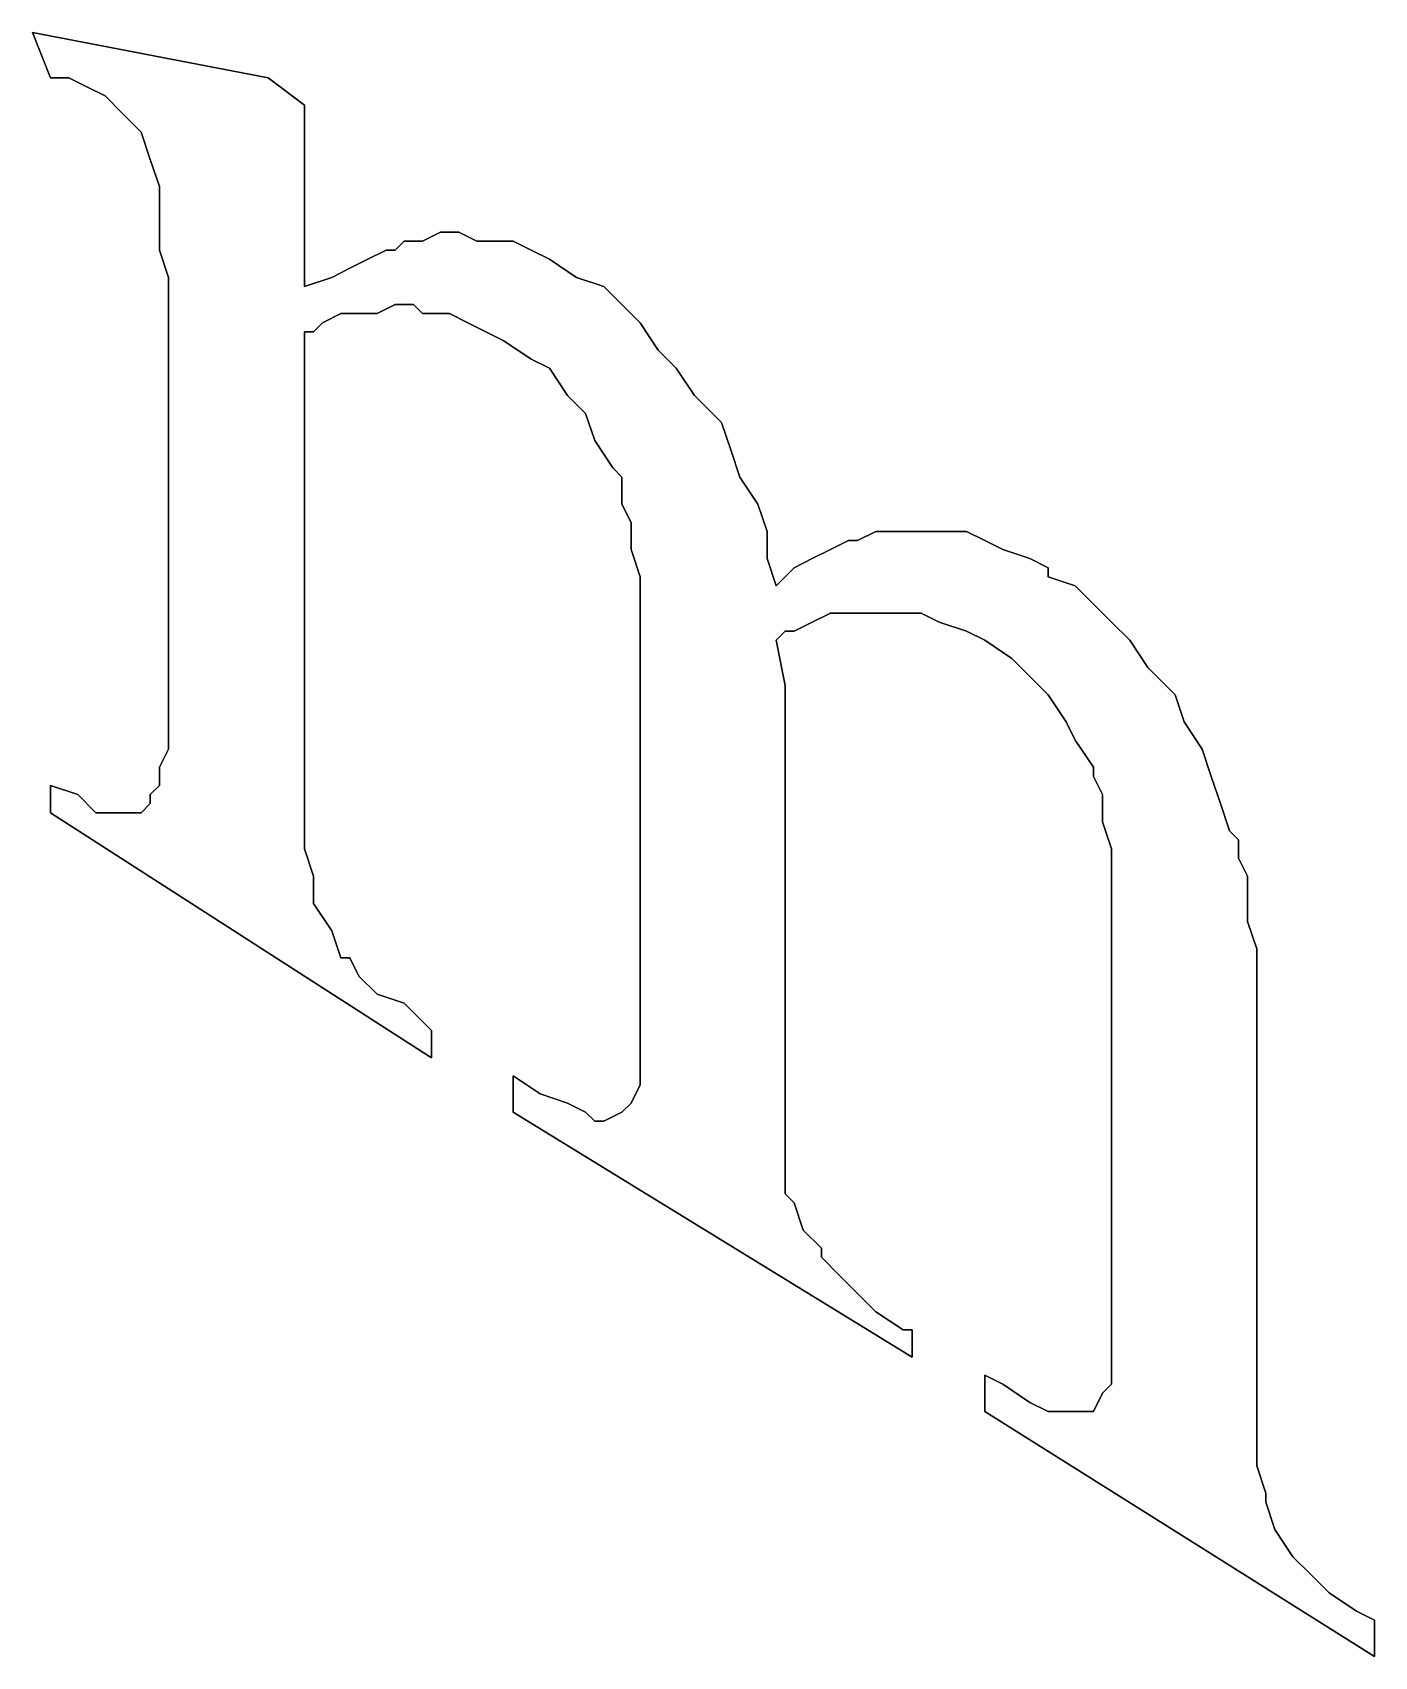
# Model space of a CAD drawing. Header units: inches. Extents: x -1482 to -895, y -39 to 122.
# Drawn here: x -1004.8569 to -1004.7419, y 0.0872 to 0.2262 of the extents above; entities that cross this region are included whole.
import ezdxf

# ---------------------------------------------------------------- set-up
doc = ezdxf.new("R2010")
doc.units = ezdxf.units.IN
doc.header["$MEASUREMENT"] = 0
doc.layers.add('all', color=1, linetype='Continuous')

# ---------------------------------------------------------------- blocks, each defined once
blk = doc.blocks.new('ethgtgh')
at = {"layer": 'all'}
for p, q in [((209.80629, -95.14278), (209.78105, -95.13793)), ((209.78105, -95.13793), (209.80629, -95.14278)), ((209.783, -95.14278), (209.78105, -95.13793)), ((209.78105, -95.13793), (209.783, -95.14278)), ((209.783, -95.14278), (209.78494, -95.14278)), ((209.78494, -95.14278), (209.783, -95.14278)), ((209.783, -95.14278), (209.78494, -95.14278)), ((209.78494, -95.14278), (209.78688, -95.14375)), ((209.78688, -95.14375), (209.78494, -95.14278)), ((209.78494, -95.14278), (209.78688, -95.14375)), ((209.78688, -95.14375), (209.78882, -95.14473)), ((209.78882, -95.14473), (209.78688, -95.14375)), ((209.78688, -95.14375), (209.78882, -95.14473)), ((209.81018, -95.1457), (209.80629, -95.14278)), ((209.80629, -95.14278), (209.81018, -95.1457)), ((209.81018, -95.1457), (209.80629, -95.14278)), ((209.78882, -95.14473), (209.79076, -95.14667)), ((209.79076, -95.14667), (209.78882, -95.14473)), ((209.78882, -95.14473), (209.79076, -95.14667)), ((209.81018, -95.16511), (209.81018, -95.1457)), ((209.81018, -95.1457), (209.81018, -95.16511)), ((209.79076, -95.14667), (209.7927, -95.14861)), ((209.7927, -95.14861), (209.79076, -95.14667)), ((209.79076, -95.14667), (209.7927, -95.14861)), ((209.7927, -95.14861), (209.7927, -95.14861)), ((209.7927, -95.14861), (209.79367, -95.15152)), ((209.79367, -95.15152), (209.7927, -95.14861)), ((209.7927, -95.14861), (209.79367, -95.15152)), ((209.79367, -95.15152), (209.79465, -95.15443)), ((209.79465, -95.15443), (209.79367, -95.15152)), ((209.79367, -95.15152), (209.79465, -95.15443)), ((209.79465, -95.15443), (209.79465, -95.1554)), ((209.79465, -95.1554), (209.79465, -95.15443)), ((209.79465, -95.15443), (209.79465, -95.1554)), ((209.79465, -95.1554), (209.79465, -95.15735)), ((209.79465, -95.15735), (209.79465, -95.1554)), ((209.79465, -95.1554), (209.79465, -95.15735)), ((209.79465, -95.15735), (209.79465, -95.15929)), ((209.79465, -95.15929), (209.79465, -95.15735)), ((209.79465, -95.15735), (209.79465, -95.15929)), ((209.79465, -95.15929), (209.79465, -95.16123)), ((209.79465, -95.16123), (209.79465, -95.15929)), ((209.79465, -95.15929), (209.79465, -95.16123)), ((209.82474, -95.15929), (209.8228, -95.16026)), ((209.8228, -95.16026), (209.82474, -95.15929)), ((209.82474, -95.15929), (209.8228, -95.16026)), ((209.82668, -95.15929), (209.82474, -95.15929)), ((209.82474, -95.15929), (209.82668, -95.15929)), ((209.82668, -95.15929), (209.82474, -95.15929)), ((209.82862, -95.16026), (209.82668, -95.15929)), ((209.82668, -95.15929), (209.82862, -95.16026)), ((209.82862, -95.16026), (209.82668, -95.15929)), ((209.79465, -95.16123), (209.79562, -95.16414)), ((209.79562, -95.16414), (209.79465, -95.16123)), ((209.79465, -95.16123), (209.79562, -95.16414)), ((209.81891, -95.16123), (209.81697, -95.1622)), ((209.81697, -95.1622), (209.81891, -95.16123)), ((209.81891, -95.16123), (209.81697, -95.1622)), ((209.81989, -95.16123), (209.81891, -95.16123)), ((209.81891, -95.16123), (209.81989, -95.16123)), ((209.81989, -95.16123), (209.81891, -95.16123)), ((209.82086, -95.16026), (209.81989, -95.16123)), ((209.81989, -95.16123), (209.82086, -95.16026)), ((209.82086, -95.16026), (209.81989, -95.16123)), ((209.8228, -95.16026), (209.82086, -95.16026)), ((209.82086, -95.16026), (209.8228, -95.16026)), ((209.8228, -95.16026), (209.82086, -95.16026)), ((209.82086, -95.16026), (209.82086, -95.16026)), ((209.82959, -95.16026), (209.82862, -95.16026)), ((209.82862, -95.16026), (209.82959, -95.16026)), ((209.82959, -95.16026), (209.82862, -95.16026)), ((209.83251, -95.16026), (209.82959, -95.16026)), ((209.82959, -95.16026), (209.83251, -95.16026)), ((209.83251, -95.16026), (209.82959, -95.16026)), ((209.83445, -95.16123), (209.83251, -95.16026)), ((209.83251, -95.16026), (209.83445, -95.16123)), ((209.83445, -95.16123), (209.83251, -95.16026)), ((209.83639, -95.1622), (209.83445, -95.16123)), ((209.83445, -95.16123), (209.83639, -95.1622)), ((209.83639, -95.1622), (209.83445, -95.16123)), ((209.81503, -95.16317), (209.81309, -95.16414)), ((209.81309, -95.16414), (209.81503, -95.16317)), ((209.81503, -95.16317), (209.81309, -95.16414)), ((209.81697, -95.1622), (209.81503, -95.16317)), ((209.81503, -95.16317), (209.81697, -95.1622)), ((209.81697, -95.1622), (209.81503, -95.16317)), ((209.8393, -95.16414), (209.83639, -95.1622)), ((209.83639, -95.1622), (209.8393, -95.16414)), ((209.8393, -95.16414), (209.83639, -95.1622)), ((209.79562, -95.16414), (209.79562, -95.16705)), ((209.79562, -95.16705), (209.79562, -95.16414)), ((209.79562, -95.16414), (209.79562, -95.16705)), ((209.81309, -95.16414), (209.81018, -95.16511)), ((209.81018, -95.16511), (209.81309, -95.16414)), ((209.8393, -95.16414), (209.8393, -95.16414)), ((209.84221, -95.16511), (209.8393, -95.16414)), ((209.8393, -95.16414), (209.84221, -95.16511)), ((209.84221, -95.16511), (209.8393, -95.16414)), ((209.81018, -95.16511), (209.81018, -95.16511)), ((209.84415, -95.16705), (209.84221, -95.16511)), ((209.84221, -95.16511), (209.84415, -95.16705)), ((209.84415, -95.16705), (209.84221, -95.16511)), ((209.79562, -95.16705), (209.79562, -95.17094)), ((209.79562, -95.17094), (209.79562, -95.16705)), ((209.79562, -95.16705), (209.79562, -95.17094)), ((209.81212, -95.16899), (209.81406, -95.16802)), ((209.81406, -95.16802), (209.81212, -95.16899)), ((209.81212, -95.16899), (209.81406, -95.16802)), ((209.81406, -95.16802), (209.816, -95.16802)), ((209.816, -95.16802), (209.81406, -95.16802)), ((209.81406, -95.16802), (209.816, -95.16802)), ((209.816, -95.16802), (209.81794, -95.16802)), ((209.81794, -95.16802), (209.816, -95.16802)), ((209.816, -95.16802), (209.81794, -95.16802)), ((209.81794, -95.16802), (209.81989, -95.16705)), ((209.81989, -95.16705), (209.81794, -95.16802)), ((209.81794, -95.16802), (209.81989, -95.16705)), ((209.81989, -95.16705), (209.82183, -95.16705)), ((209.82183, -95.16705), (209.81989, -95.16705)), ((209.81989, -95.16705), (209.82183, -95.16705)), ((209.82183, -95.16705), (209.8228, -95.16802)), ((209.8228, -95.16802), (209.82183, -95.16705)), ((209.82183, -95.16705), (209.8228, -95.16802)), ((209.8228, -95.16802), (209.82571, -95.16802)), ((209.82571, -95.16802), (209.8228, -95.16802)), ((209.8228, -95.16802), (209.82571, -95.16802)), ((209.82571, -95.16802), (209.82765, -95.16899)), ((209.82765, -95.16899), (209.82571, -95.16802)), ((209.82571, -95.16802), (209.82765, -95.16899)), ((209.8461, -95.16899), (209.84415, -95.16705)), ((209.84415, -95.16705), (209.8461, -95.16899)), ((209.8461, -95.16899), (209.84415, -95.16705)), ((209.81018, -95.2185), (209.81018, -95.16996)), ((209.81018, -95.16996), (209.81018, -95.2185)), ((209.81018, -95.16996), (209.81115, -95.16996)), ((209.81115, -95.16996), (209.81018, -95.16996)), ((209.81018, -95.16996), (209.81115, -95.16996)), ((209.81115, -95.16996), (209.81212, -95.16899)), ((209.81212, -95.16899), (209.81115, -95.16996)), ((209.81115, -95.16996), (209.81212, -95.16899)), ((209.82765, -95.16899), (209.82959, -95.16996)), ((209.82959, -95.16996), (209.82765, -95.16899)), ((209.82765, -95.16899), (209.82959, -95.16996)), ((209.82959, -95.16996), (209.83153, -95.17094)), ((209.83153, -95.17094), (209.82959, -95.16996)), ((209.82959, -95.16996), (209.83153, -95.17094)), ((209.84804, -95.17191), (209.8461, -95.16899)), ((209.8461, -95.16899), (209.84804, -95.17191)), ((209.84804, -95.17191), (209.8461, -95.16899)), ((209.79562, -95.17094), (209.79562, -95.17482)), ((209.79562, -95.17482), (209.79562, -95.17094)), ((209.79562, -95.17094), (209.79562, -95.17482)), ((209.83153, -95.17094), (209.83445, -95.17288)), ((209.83445, -95.17288), (209.83153, -95.17094)), ((209.83153, -95.17094), (209.83445, -95.17288)), ((209.84998, -95.17385), (209.84804, -95.17191)), ((209.84804, -95.17191), (209.84998, -95.17385)), ((209.84998, -95.17385), (209.84804, -95.17191)), ((209.83445, -95.17288), (209.83639, -95.17385)), ((209.83639, -95.17385), (209.83445, -95.17288)), ((209.83445, -95.17288), (209.83639, -95.17385)), ((209.79562, -95.17482), (209.79562, -95.2088)), ((209.79562, -95.2088), (209.79562, -95.17482)), ((209.83639, -95.17385), (209.83833, -95.17676)), ((209.83833, -95.17676), (209.83639, -95.17385)), ((209.83639, -95.17385), (209.83833, -95.17676)), ((209.85192, -95.17676), (209.84998, -95.17385)), ((209.84998, -95.17385), (209.85192, -95.17676)), ((209.85192, -95.17676), (209.84998, -95.17385)), ((209.83833, -95.17676), (209.84027, -95.1787)), ((209.84027, -95.1787), (209.83833, -95.17676)), ((209.83833, -95.17676), (209.84027, -95.1787)), ((209.85289, -95.17773), (209.85192, -95.17676)), ((209.85192, -95.17676), (209.85289, -95.17773)), ((209.85289, -95.17773), (209.85192, -95.17676)), ((209.84027, -95.1787), (209.84124, -95.18161)), ((209.84124, -95.18161), (209.84027, -95.1787)), ((209.84027, -95.1787), (209.84124, -95.18161)), ((209.85483, -95.17967), (209.85289, -95.17773)), ((209.85289, -95.17773), (209.85483, -95.17967)), ((209.85483, -95.17967), (209.85289, -95.17773)), ((209.8558, -95.18258), (209.85483, -95.17967)), ((209.85483, -95.17967), (209.8558, -95.18258)), ((209.8558, -95.18258), (209.85483, -95.17967)), ((209.84124, -95.18161), (209.84318, -95.18453)), ((209.84318, -95.18453), (209.84124, -95.18161)), ((209.84124, -95.18161), (209.84318, -95.18453)), ((209.85677, -95.1855), (209.8558, -95.18258)), ((209.8558, -95.18258), (209.85677, -95.1855)), ((209.85677, -95.1855), (209.8558, -95.18258)), ((209.84318, -95.18453), (209.84415, -95.1855)), ((209.84415, -95.1855), (209.84318, -95.18453)), ((209.84318, -95.18453), (209.84415, -95.1855)), ((209.84415, -95.1855), (209.84415, -95.18841)), ((209.84415, -95.18841), (209.84415, -95.1855)), ((209.84415, -95.1855), (209.84415, -95.18841)), ((209.85872, -95.18841), (209.85677, -95.1855)), ((209.85677, -95.1855), (209.85872, -95.18841)), ((209.85872, -95.18841), (209.85677, -95.1855)), ((209.84415, -95.18841), (209.84513, -95.19035)), ((209.84513, -95.19035), (209.84415, -95.18841)), ((209.84415, -95.18841), (209.84513, -95.19035)), ((209.85969, -95.19132), (209.85872, -95.18841)), ((209.85872, -95.18841), (209.85969, -95.19132)), ((209.85969, -95.19132), (209.85872, -95.18841)), ((209.84513, -95.19035), (209.84513, -95.19326)), ((209.84513, -95.19326), (209.84513, -95.19035)), ((209.84513, -95.19035), (209.84513, -95.19326)), ((209.85969, -95.19423), (209.85969, -95.19132)), ((209.85969, -95.19132), (209.85969, -95.19423)), ((209.85969, -95.19423), (209.85969, -95.19132)), ((209.86842, -95.19229), (209.86648, -95.19326)), ((209.86648, -95.19326), (209.86842, -95.19229)), ((209.86842, -95.19229), (209.86648, -95.19326)), ((209.86939, -95.19229), (209.86842, -95.19229)), ((209.86842, -95.19229), (209.86939, -95.19229)), ((209.86939, -95.19229), (209.86842, -95.19229)), ((209.87134, -95.19132), (209.86939, -95.19229)), ((209.86939, -95.19229), (209.87134, -95.19132)), ((209.87134, -95.19132), (209.86939, -95.19229)), ((209.87328, -95.19132), (209.87134, -95.19132)), ((209.87134, -95.19132), (209.87328, -95.19132)), ((209.87328, -95.19132), (209.87134, -95.19132)), ((209.87425, -95.19132), (209.87328, -95.19132)), ((209.87328, -95.19132), (209.87425, -95.19132)), ((209.87425, -95.19132), (209.87328, -95.19132)), ((209.87619, -95.19132), (209.87425, -95.19132)), ((209.87425, -95.19132), (209.87619, -95.19132)), ((209.87619, -95.19132), (209.87425, -95.19132)), ((209.87619, -95.19132), (209.87619, -95.19132)), ((209.8791, -95.19132), (209.87619, -95.19132)), ((209.87619, -95.19132), (209.8791, -95.19132)), ((209.8791, -95.19132), (209.87619, -95.19132)), ((209.88104, -95.19132), (209.8791, -95.19132)), ((209.8791, -95.19132), (209.88104, -95.19132)), ((209.88104, -95.19132), (209.8791, -95.19132)), ((209.88299, -95.19229), (209.88104, -95.19132)), ((209.88104, -95.19132), (209.88299, -95.19229)), ((209.88299, -95.19229), (209.88104, -95.19132)), ((209.88493, -95.19326), (209.88299, -95.19229)), ((209.88299, -95.19229), (209.88493, -95.19326)), ((209.88493, -95.19326), (209.88299, -95.19229)), ((209.84513, -95.19326), (209.8461, -95.19618)), ((209.8461, -95.19618), (209.84513, -95.19326)), ((209.84513, -95.19326), (209.8461, -95.19618)), ((209.86066, -95.19715), (209.85969, -95.19423)), ((209.85969, -95.19423), (209.86066, -95.19715)), ((209.86066, -95.19715), (209.85969, -95.19423)), ((209.86454, -95.19423), (209.8626, -95.1952)), ((209.8626, -95.1952), (209.86454, -95.19423)), ((209.86454, -95.19423), (209.8626, -95.1952)), ((209.86648, -95.19326), (209.86454, -95.19423)), ((209.86454, -95.19423), (209.86648, -95.19326)), ((209.86648, -95.19326), (209.86454, -95.19423)), ((209.88784, -95.19423), (209.88493, -95.19326)), ((209.88493, -95.19326), (209.88784, -95.19423)), ((209.88784, -95.19423), (209.88493, -95.19326)), ((209.88978, -95.1952), (209.88784, -95.19423)), ((209.88784, -95.19423), (209.88978, -95.1952)), ((209.88978, -95.1952), (209.88784, -95.19423)), ((209.8461, -95.19618), (209.8461, -95.19909)), ((209.8461, -95.19909), (209.8461, -95.19618)), ((209.8461, -95.19618), (209.8461, -95.19909)), ((209.8626, -95.1952), (209.86066, -95.19715)), ((209.86066, -95.19715), (209.8626, -95.1952)), ((209.8626, -95.1952), (209.86066, -95.19715)), ((209.88978, -95.19618), (209.88978, -95.1952)), ((209.88978, -95.1952), (209.88978, -95.19618)), ((209.88978, -95.19618), (209.88978, -95.1952)), ((209.89269, -95.19715), (209.88978, -95.19618)), ((209.88978, -95.19618), (209.89269, -95.19715)), ((209.89269, -95.19715), (209.88978, -95.19618)), ((209.89463, -95.19909), (209.89269, -95.19715)), ((209.89269, -95.19715), (209.89463, -95.19909)), ((209.89463, -95.19909), (209.89269, -95.19715)), ((209.8461, -95.19909), (209.8461, -95.202)), ((209.8461, -95.202), (209.8461, -95.19909)), ((209.8461, -95.19909), (209.8461, -95.202)), ((209.89658, -95.20103), (209.89463, -95.19909)), ((209.89463, -95.19909), (209.89658, -95.20103)), ((209.89658, -95.20103), (209.89463, -95.19909)), ((209.8626, -95.202), (209.86454, -95.20103)), ((209.86454, -95.20103), (209.8626, -95.202)), ((209.8626, -95.202), (209.86454, -95.20103)), ((209.86454, -95.20103), (209.86648, -95.20006)), ((209.86648, -95.20006), (209.86454, -95.20103)), ((209.86454, -95.20103), (209.86648, -95.20006)), ((209.86648, -95.20006), (209.86842, -95.20006)), ((209.86842, -95.20006), (209.86648, -95.20006)), ((209.86648, -95.20006), (209.86842, -95.20006)), ((209.86842, -95.20006), (209.87037, -95.20006)), ((209.87037, -95.20006), (209.86842, -95.20006)), ((209.86842, -95.20006), (209.87037, -95.20006)), ((209.87037, -95.20006), (209.87134, -95.20006)), ((209.87134, -95.20006), (209.87037, -95.20006)), ((209.87037, -95.20006), (209.87134, -95.20006)), ((209.87134, -95.20006), (209.87328, -95.20006)), ((209.87328, -95.20006), (209.87134, -95.20006)), ((209.87134, -95.20006), (209.87328, -95.20006)), ((209.87328, -95.20006), (209.87425, -95.20006)), ((209.87425, -95.20006), (209.87328, -95.20006)), ((209.87328, -95.20006), (209.87425, -95.20006)), ((209.87425, -95.20006), (209.87619, -95.20006)), ((209.87619, -95.20006), (209.87425, -95.20006)), ((209.87425, -95.20006), (209.87619, -95.20006)), ((209.87619, -95.20006), (209.87813, -95.20103)), ((209.87813, -95.20103), (209.87619, -95.20006)), ((209.87619, -95.20006), (209.87813, -95.20103)), ((209.87813, -95.20103), (209.88104, -95.202)), ((209.88104, -95.202), (209.87813, -95.20103)), ((209.87813, -95.20103), (209.88104, -95.202)), ((209.89852, -95.20297), (209.89658, -95.20103)), ((209.89658, -95.20103), (209.89852, -95.20297)), ((209.89852, -95.20297), (209.89658, -95.20103)), ((209.8461, -95.202), (209.8461, -95.24083)), ((209.8461, -95.24083), (209.8461, -95.202)), ((209.86066, -95.20297), (209.86163, -95.202)), ((209.86163, -95.202), (209.86066, -95.20297)), ((209.86066, -95.20297), (209.86163, -95.202)), ((209.86163, -95.20782), (209.86066, -95.20297)), ((209.86066, -95.20297), (209.86163, -95.20782)), ((209.86163, -95.20782), (209.86066, -95.20297)), ((209.86163, -95.202), (209.8626, -95.202)), ((209.8626, -95.202), (209.86163, -95.202)), ((209.86163, -95.202), (209.8626, -95.202)), ((209.88104, -95.202), (209.88299, -95.20297)), ((209.88299, -95.20297), (209.88104, -95.202)), ((209.88104, -95.202), (209.88299, -95.20297)), ((209.88299, -95.20297), (209.88299, -95.20297)), ((209.88299, -95.20297), (209.8859, -95.20491)), ((209.8859, -95.20491), (209.88299, -95.20297)), ((209.88299, -95.20297), (209.8859, -95.20491)), ((209.90046, -95.20588), (209.89852, -95.20297)), ((209.89852, -95.20297), (209.90046, -95.20588)), ((209.90046, -95.20588), (209.89852, -95.20297)), ((209.8859, -95.20491), (209.88784, -95.20685)), ((209.88784, -95.20685), (209.8859, -95.20491)), ((209.8859, -95.20491), (209.88784, -95.20685)), ((209.90143, -95.20685), (209.90046, -95.20588)), ((209.90046, -95.20588), (209.90143, -95.20685)), ((209.90143, -95.20685), (209.90046, -95.20588)), ((209.86163, -95.25054), (209.86163, -95.20782)), ((209.86163, -95.20782), (209.86163, -95.25054)), ((209.88784, -95.20685), (209.88978, -95.2088)), ((209.88978, -95.2088), (209.88784, -95.20685)), ((209.88784, -95.20685), (209.88978, -95.2088)), ((209.90337, -95.2088), (209.90143, -95.20685)), ((209.90143, -95.20685), (209.90337, -95.2088)), ((209.90337, -95.2088), (209.90143, -95.20685)), ((209.79562, -95.2088), (209.79562, -95.21171)), ((209.79562, -95.21171), (209.79562, -95.2088)), ((209.79562, -95.2088), (209.79562, -95.21171)), ((209.88978, -95.2088), (209.89172, -95.21171)), ((209.89172, -95.21171), (209.88978, -95.2088)), ((209.88978, -95.2088), (209.89172, -95.21171)), ((209.90434, -95.21171), (209.90337, -95.2088)), ((209.90337, -95.2088), (209.90434, -95.21171)), ((209.90434, -95.21171), (209.90337, -95.2088)), ((209.79562, -95.21171), (209.79562, -95.21462)), ((209.79562, -95.21462), (209.79562, -95.21171)), ((209.79562, -95.21171), (209.79562, -95.21462)), ((209.89172, -95.21171), (209.89269, -95.21365)), ((209.89269, -95.21365), (209.89172, -95.21171)), ((209.89172, -95.21171), (209.89269, -95.21365)), ((209.90628, -95.21462), (209.90434, -95.21171)), ((209.90434, -95.21171), (209.90628, -95.21462)), ((209.90628, -95.21462), (209.90434, -95.21171)), ((209.89269, -95.21365), (209.89463, -95.21656)), ((209.89463, -95.21656), (209.89269, -95.21365)), ((209.89269, -95.21365), (209.89463, -95.21656)), ((209.79562, -95.21462), (209.79465, -95.21656)), ((209.79465, -95.21656), (209.79562, -95.21462)), ((209.79562, -95.21462), (209.79465, -95.21656)), ((209.90725, -95.21753), (209.90628, -95.21462)), ((209.90628, -95.21462), (209.90725, -95.21753)), ((209.90725, -95.21753), (209.90628, -95.21462)), ((209.79465, -95.21656), (209.79465, -95.2185)), ((209.79465, -95.2185), (209.79465, -95.21656)), ((209.79465, -95.21656), (209.79465, -95.2185)), ((209.89463, -95.21656), (209.89463, -95.21753)), ((209.89463, -95.21753), (209.89463, -95.21656)), ((209.89463, -95.21656), (209.89463, -95.21753)), ((209.78591, -95.21947), (209.783, -95.2185)), ((209.783, -95.2185), (209.78591, -95.21947)), ((209.78591, -95.21947), (209.783, -95.2185)), ((209.783, -95.2185), (209.783, -95.22142)), ((209.783, -95.22142), (209.783, -95.2185)), ((209.783, -95.2185), (209.783, -95.22142)), ((209.79465, -95.2185), (209.79367, -95.21947)), ((209.79367, -95.21947), (209.79465, -95.2185)), ((209.79465, -95.2185), (209.79367, -95.21947)), ((209.81018, -95.22239), (209.81018, -95.2185)), ((209.81018, -95.2185), (209.81018, -95.22239)), ((209.81018, -95.22239), (209.81018, -95.2185)), ((209.89463, -95.21753), (209.8956, -95.21947)), ((209.8956, -95.21947), (209.89463, -95.21753)), ((209.89463, -95.21753), (209.8956, -95.21947)), ((209.90822, -95.22044), (209.90725, -95.21753)), ((209.90725, -95.21753), (209.90822, -95.22044)), ((209.90822, -95.22044), (209.90725, -95.21753)), ((209.78785, -95.22142), (209.78591, -95.21947)), ((209.78591, -95.21947), (209.78785, -95.22142)), ((209.78785, -95.22142), (209.78591, -95.21947)), ((209.79367, -95.22044), (209.7927, -95.22142)), ((209.7927, -95.22142), (209.79367, -95.22044)), ((209.79367, -95.22044), (209.7927, -95.22142)), ((209.79367, -95.21947), (209.79367, -95.22044)), ((209.79367, -95.22044), (209.79367, -95.21947)), ((209.79367, -95.21947), (209.79367, -95.22044)), ((209.8956, -95.21947), (209.8956, -95.22239)), ((209.8956, -95.22239), (209.8956, -95.21947)), ((209.8956, -95.21947), (209.8956, -95.22239)), ((209.9092, -95.22336), (209.90822, -95.22044)), ((209.90822, -95.22044), (209.9092, -95.22336)), ((209.9092, -95.22336), (209.90822, -95.22044)), ((209.783, -95.22142), (209.82377, -95.24763)), ((209.82377, -95.24763), (209.783, -95.22142)), ((209.78979, -95.22142), (209.78785, -95.22142)), ((209.78785, -95.22142), (209.78979, -95.22142)), ((209.78979, -95.22142), (209.78785, -95.22142)), ((209.79076, -95.22142), (209.78979, -95.22142)), ((209.78979, -95.22142), (209.79076, -95.22142)), ((209.79076, -95.22142), (209.78979, -95.22142)), ((209.7927, -95.22142), (209.79076, -95.22142)), ((209.79076, -95.22142), (209.7927, -95.22142)), ((209.7927, -95.22142), (209.79076, -95.22142)), ((209.81018, -95.2253), (209.81018, -95.22239)), ((209.81018, -95.22239), (209.81018, -95.2253)), ((209.81018, -95.2253), (209.81018, -95.22239)), ((209.8956, -95.22239), (209.89658, -95.2253)), ((209.89658, -95.2253), (209.8956, -95.22239)), ((209.8956, -95.22239), (209.89658, -95.2253)), ((209.91017, -95.22433), (209.9092, -95.22336)), ((209.9092, -95.22336), (209.91017, -95.22433)), ((209.91017, -95.22433), (209.9092, -95.22336)), ((209.81115, -95.22821), (209.81018, -95.2253)), ((209.81018, -95.2253), (209.81115, -95.22821)), ((209.81115, -95.22821), (209.81018, -95.2253)), ((209.89658, -95.2253), (209.89658, -95.22724)), ((209.89658, -95.22724), (209.89658, -95.2253)), ((209.89658, -95.2253), (209.89658, -95.22724)), ((209.91017, -95.22627), (209.91017, -95.22433)), ((209.91017, -95.22433), (209.91017, -95.22627)), ((209.91017, -95.22627), (209.91017, -95.22433)), ((209.89658, -95.22724), (209.89658, -95.23112)), ((209.89658, -95.23112), (209.89658, -95.22724)), ((209.89658, -95.22724), (209.89658, -95.23112)), ((209.91114, -95.22821), (209.91017, -95.22627)), ((209.91017, -95.22627), (209.91114, -95.22821)), ((209.91114, -95.22821), (209.91017, -95.22627)), ((209.81115, -95.23015), (209.81115, -95.22821)), ((209.81115, -95.22821), (209.81115, -95.23015)), ((209.81115, -95.23015), (209.81115, -95.22821)), ((209.91114, -95.23112), (209.91114, -95.22821)), ((209.91114, -95.22821), (209.91114, -95.23112)), ((209.91114, -95.23112), (209.91114, -95.22821)), ((209.81115, -95.23112), (209.81115, -95.23015)), ((209.81115, -95.23015), (209.81115, -95.23112)), ((209.81115, -95.23112), (209.81115, -95.23015)), ((209.81309, -95.23404), (209.81115, -95.23112)), ((209.81115, -95.23112), (209.81309, -95.23404)), ((209.81309, -95.23404), (209.81115, -95.23112)), ((209.89658, -95.23112), (209.89658, -95.23404)), ((209.89658, -95.23404), (209.89658, -95.23112)), ((209.89658, -95.23112), (209.89658, -95.23404)), ((209.91114, -95.23306), (209.91114, -95.23112)), ((209.91114, -95.23112), (209.91114, -95.23306)), ((209.91114, -95.23306), (209.91114, -95.23112)), ((209.81406, -95.23695), (209.81309, -95.23404)), ((209.81309, -95.23404), (209.81406, -95.23695)), ((209.81406, -95.23695), (209.81309, -95.23404)), ((209.89658, -95.23404), (209.89658, -95.27287)), ((209.89658, -95.27287), (209.89658, -95.23404)), ((209.91211, -95.23598), (209.91114, -95.23306)), ((209.91114, -95.23306), (209.91211, -95.23598)), ((209.91211, -95.23598), (209.91114, -95.23306)), ((209.91211, -95.23889), (209.91211, -95.23598)), ((209.91211, -95.23598), (209.91211, -95.23889)), ((209.91211, -95.23889), (209.91211, -95.23598)), ((209.81503, -95.23695), (209.81406, -95.23695)), ((209.81406, -95.23695), (209.81503, -95.23695)), ((209.81503, -95.23695), (209.81406, -95.23695)), ((209.816, -95.23889), (209.81503, -95.23695)), ((209.81503, -95.23695), (209.816, -95.23889)), ((209.816, -95.23889), (209.81503, -95.23695)), ((209.81794, -95.24083), (209.816, -95.23889)), ((209.816, -95.23889), (209.81794, -95.24083)), ((209.81794, -95.24083), (209.816, -95.23889)), ((209.91211, -95.24277), (209.91211, -95.23889)), ((209.91211, -95.23889), (209.91211, -95.24277)), ((209.91211, -95.24277), (209.91211, -95.23889)), ((209.82086, -95.2418), (209.81794, -95.24083)), ((209.81794, -95.24083), (209.82086, -95.2418)), ((209.82086, -95.2418), (209.81794, -95.24083)), ((209.8461, -95.24083), (209.8461, -95.24471)), ((209.8461, -95.24471), (209.8461, -95.24083)), ((209.8461, -95.24083), (209.8461, -95.24471)), ((209.82377, -95.24471), (209.82086, -95.2418)), ((209.82086, -95.2418), (209.82377, -95.24471)), ((209.82377, -95.24471), (209.82086, -95.2418)), ((209.91211, -95.24374), (209.91211, -95.24277)), ((209.91211, -95.24277), (209.91211, -95.24374)), ((209.91211, -95.24374), (209.91211, -95.24277)), ((209.82377, -95.24471), (209.82377, -95.24763)), ((209.82377, -95.24763), (209.82377, -95.24471)), ((209.82377, -95.24471), (209.82377, -95.24471)), ((209.8461, -95.24471), (209.8461, -95.24763)), ((209.8461, -95.24763), (209.8461, -95.24471)), ((209.8461, -95.24471), (209.8461, -95.24763)), ((209.91211, -95.28257), (209.91211, -95.24374)), ((209.91211, -95.24374), (209.91211, -95.28257)), ((209.8461, -95.24763), (209.8461, -95.24957)), ((209.8461, -95.24957), (209.8461, -95.24763)), ((209.8461, -95.24763), (209.8461, -95.24957)), ((209.83542, -95.25151), (209.83251, -95.24957)), ((209.83251, -95.24957), (209.83542, -95.25151)), ((209.83542, -95.25151), (209.83251, -95.24957)), ((209.83251, -95.24957), (209.83251, -95.25345)), ((209.83251, -95.25345), (209.83251, -95.24957)), ((209.83251, -95.24957), (209.83251, -95.25345)), ((209.8461, -95.24957), (209.8461, -95.25054)), ((209.8461, -95.25054), (209.8461, -95.24957)), ((209.8461, -95.24957), (209.8461, -95.25054)), ((209.83833, -95.25248), (209.83542, -95.25151)), ((209.83542, -95.25151), (209.83833, -95.25248)), ((209.83833, -95.25248), (209.83542, -95.25151)), ((209.8461, -95.25054), (209.84513, -95.25248)), ((209.84513, -95.25248), (209.8461, -95.25054)), ((209.8461, -95.25054), (209.84513, -95.25248)), ((209.86163, -95.25442), (209.86163, -95.25054)), ((209.86163, -95.25054), (209.86163, -95.25442)), ((209.86163, -95.25442), (209.86163, -95.25054)), ((209.83251, -95.25345), (209.87522, -95.27966)), ((209.87522, -95.27966), (209.83251, -95.25345)), ((209.84027, -95.25345), (209.83833, -95.25248)), ((209.83833, -95.25248), (209.84027, -95.25345)), ((209.84027, -95.25345), (209.83833, -95.25248)), ((209.84124, -95.25442), (209.84027, -95.25345)), ((209.84027, -95.25345), (209.84124, -95.25442)), ((209.84124, -95.25442), (209.84027, -95.25345)), ((209.84415, -95.25345), (209.84221, -95.25442)), ((209.84221, -95.25442), (209.84415, -95.25345)), ((209.84415, -95.25345), (209.84221, -95.25442)), ((209.84513, -95.25248), (209.84415, -95.25345)), ((209.84415, -95.25345), (209.84513, -95.25248)), ((209.84513, -95.25248), (209.84415, -95.25345)), ((209.84221, -95.25442), (209.84124, -95.25442)), ((209.84124, -95.25442), (209.84221, -95.25442)), ((209.84221, -95.25442), (209.84124, -95.25442)), ((209.86163, -95.25733), (209.86163, -95.25442)), ((209.86163, -95.25442), (209.86163, -95.25733)), ((209.86163, -95.25733), (209.86163, -95.25442)), ((209.86163, -95.26025), (209.86163, -95.25733)), ((209.86163, -95.25733), (209.86163, -95.26025)), ((209.86163, -95.26025), (209.86163, -95.25733)), ((209.86163, -95.26219), (209.86163, -95.26025)), ((209.86163, -95.26025), (209.86163, -95.26219)), ((209.86163, -95.26219), (209.86163, -95.26025)), ((209.8626, -95.26316), (209.86163, -95.26219)), ((209.86163, -95.26219), (209.8626, -95.26316)), ((209.8626, -95.26316), (209.86163, -95.26219)), ((209.86357, -95.26607), (209.8626, -95.26316)), ((209.8626, -95.26316), (209.86357, -95.26607)), ((209.86357, -95.26607), (209.8626, -95.26316)), ((209.86551, -95.26801), (209.86357, -95.26607)), ((209.86357, -95.26607), (209.86551, -95.26801)), ((209.86551, -95.26801), (209.86357, -95.26607)), ((209.86551, -95.26898), (209.86551, -95.26801)), ((209.86551, -95.26801), (209.86551, -95.26898)), ((209.86551, -95.26898), (209.86551, -95.26801)), ((209.86745, -95.27092), (209.86551, -95.26898)), ((209.86551, -95.26898), (209.86745, -95.27092)), ((209.86745, -95.27092), (209.86551, -95.26898)), ((209.86939, -95.27287), (209.86745, -95.27092)), ((209.86745, -95.27092), (209.86939, -95.27287)), ((209.86939, -95.27287), (209.86745, -95.27092)), ((209.87134, -95.27481), (209.86939, -95.27287)), ((209.86939, -95.27287), (209.87134, -95.27481)), ((209.87134, -95.27481), (209.86939, -95.27287)), ((209.89658, -95.27287), (209.89658, -95.27675)), ((209.89658, -95.27675), (209.89658, -95.27287)), ((209.89658, -95.27287), (209.89658, -95.27675)), ((209.87425, -95.27675), (209.87134, -95.27481)), ((209.87134, -95.27481), (209.87425, -95.27675)), ((209.87425, -95.27675), (209.87134, -95.27481)), ((209.87522, -95.27675), (209.87425, -95.27675)), ((209.87425, -95.27675), (209.87522, -95.27675)), ((209.87522, -95.27675), (209.87425, -95.27675)), ((209.87522, -95.27675), (209.87522, -95.27966)), ((209.87522, -95.27966), (209.87522, -95.27675)), ((209.89658, -95.27675), (209.89658, -95.27966)), ((209.89658, -95.27966), (209.89658, -95.27675)), ((209.89658, -95.27675), (209.89658, -95.27966)), ((209.89658, -95.27966), (209.89658, -95.2816)), ((209.89658, -95.2816), (209.89658, -95.27966)), ((209.89658, -95.27966), (209.89658, -95.2816)), ((209.88493, -95.28257), (209.88299, -95.2816)), ((209.88299, -95.2816), (209.88493, -95.28257)), ((209.88493, -95.28257), (209.88299, -95.2816)), ((209.88299, -95.2816), (209.88299, -95.28549)), ((209.88299, -95.28549), (209.88299, -95.2816)), ((209.88299, -95.2816), (209.88299, -95.28549)), ((209.88784, -95.28452), (209.88493, -95.28257)), ((209.88493, -95.28257), (209.88784, -95.28452)), ((209.88784, -95.28452), (209.88493, -95.28257)), ((209.89658, -95.28257), (209.8956, -95.28354)), ((209.8956, -95.28354), (209.89658, -95.28257)), ((209.89658, -95.28257), (209.8956, -95.28354)), ((209.89658, -95.2816), (209.89658, -95.28257)), ((209.89658, -95.28257), (209.89658, -95.2816)), ((209.89658, -95.2816), (209.89658, -95.28257)), ((209.91211, -95.28646), (209.91211, -95.28257)), ((209.91211, -95.28257), (209.91211, -95.28646)), ((209.91211, -95.28646), (209.91211, -95.28257)), ((209.88978, -95.28549), (209.88784, -95.28452)), ((209.88784, -95.28452), (209.88978, -95.28549)), ((209.88978, -95.28549), (209.88784, -95.28452)), ((209.8956, -95.28354), (209.89463, -95.28549)), ((209.89463, -95.28549), (209.8956, -95.28354)), ((209.8956, -95.28354), (209.89463, -95.28549)), ((209.88299, -95.28549), (209.92473, -95.3117)), ((209.92473, -95.3117), (209.88299, -95.28549)), ((209.89172, -95.28549), (209.88978, -95.28549)), ((209.88978, -95.28549), (209.89172, -95.28549)), ((209.89172, -95.28549), (209.88978, -95.28549)), ((209.89366, -95.28549), (209.89172, -95.28549)), ((209.89172, -95.28549), (209.89366, -95.28549)), ((209.89366, -95.28549), (209.89172, -95.28549)), ((209.89463, -95.28549), (209.89366, -95.28549)), ((209.89366, -95.28549), (209.89463, -95.28549)), ((209.89463, -95.28549), (209.89366, -95.28549)), ((209.91211, -95.28937), (209.91211, -95.28646)), ((209.91211, -95.28646), (209.91211, -95.28937)), ((209.91211, -95.28937), (209.91211, -95.28646)), ((209.91211, -95.29131), (209.91211, -95.28937)), ((209.91211, -95.28937), (209.91211, -95.29131)), ((209.91211, -95.29131), (209.91211, -95.28937)), ((209.91308, -95.29422), (209.91211, -95.29131)), ((209.91211, -95.29131), (209.91308, -95.29422)), ((209.91308, -95.29422), (209.91211, -95.29131)), ((209.91308, -95.29519), (209.91308, -95.29422)), ((209.91308, -95.29422), (209.91308, -95.29519)), ((209.91308, -95.29519), (209.91308, -95.29422)), ((209.91405, -95.29811), (209.91308, -95.29519)), ((209.91308, -95.29519), (209.91405, -95.29811)), ((209.91405, -95.29811), (209.91308, -95.29519)), ((209.91599, -95.30102), (209.91405, -95.29811)), ((209.91405, -95.29811), (209.91599, -95.30102)), ((209.91599, -95.30102), (209.91405, -95.29811)), ((209.91793, -95.30296), (209.91599, -95.30102)), ((209.91599, -95.30102), (209.91793, -95.30296)), ((209.91793, -95.30296), (209.91599, -95.30102)), ((209.91599, -95.30102), (209.91599, -95.30102)), ((209.91987, -95.3049), (209.91793, -95.30296)), ((209.91793, -95.30296), (209.91987, -95.3049)), ((209.91987, -95.3049), (209.91793, -95.30296)), ((209.92279, -95.30684), (209.91987, -95.3049)), ((209.91987, -95.3049), (209.92279, -95.30684)), ((209.92279, -95.30684), (209.91987, -95.3049)), ((209.92473, -95.30781), (209.92279, -95.30684)), ((209.92279, -95.30684), (209.92473, -95.30781)), ((209.92473, -95.30781), (209.92279, -95.30684)), ((209.92473, -95.30781), (209.92473, -95.3117)), ((209.92473, -95.3117), (209.92473, -95.30781))]:
    blk.add_line(p, q, dxfattribs=at)
blk = doc.blocks.new('eeeeeeeeeeeeeeeee')
at = {"xscale": 0.7999999999999972, "yscale": 0.7999999999999972, "zscale": 0.7999999999999972}
blk.add_blockref('ethgtgh', (231.33782, -42.9694), dxfattribs=at)

msp = doc.modelspace()

# ---------------------------------------------------------------- block references
msp.add_blockref('eeeeeeeeeeeeeeeee', (-1404.01954, 119.30596))

doc.saveas('drawing.dxf')
